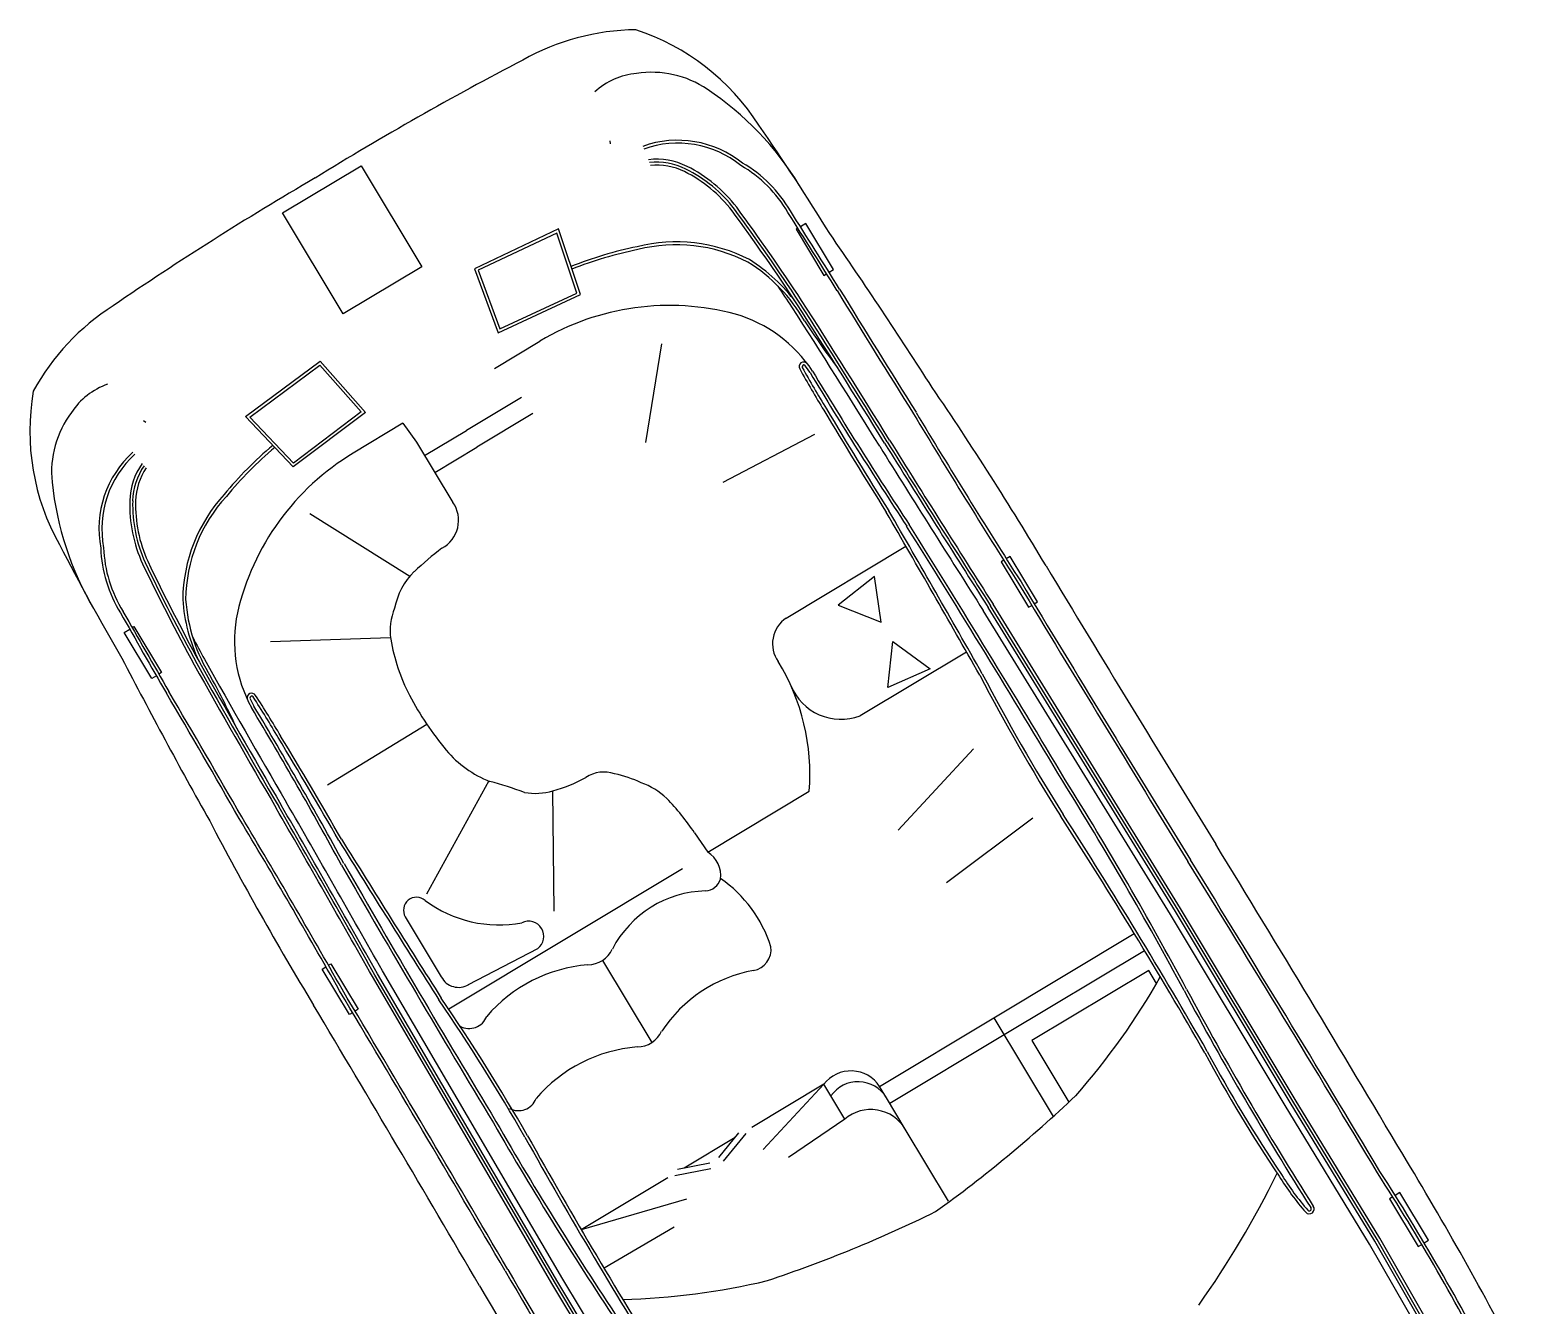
# Model space of a CAD drawing. Header units: metres. Extents: x 267365 to 277461, y 2088854 to 2108025.
# Drawn here: x 273557.94 to 273597.19, y 2097564.3 to 2097597.88 of the extents above; entities that cross this region are included whole.
import ezdxf

# ---------------------------------------------------------------- set-up
doc = ezdxf.new("R2010")
doc.units = ezdxf.units.M

msp = doc.modelspace()

# ---------------------------------------------------------------- linework, layer by layer
at = {"color": 30}
for p, q in [((273573.224, 2097594.883), (273573.217, 2097594.96)), ((273573.224, 2097594.883), (273573.217, 2097594.96)), ((273573.224, 2097594.883), (273573.217, 2097594.96)), ((273564.593, 2097593.06), (273566.665, 2097594.303)), ((273564.593, 2097593.06), (273566.665, 2097594.303)), ((273566.665, 2097594.303), (273568.26, 2097591.645)), ((273566.665, 2097594.303), (273568.26, 2097591.645)), ((273566.188, 2097590.401), (273564.593, 2097593.06)), ((273566.188, 2097590.401), (273564.593, 2097593.06)), ((273578.368, 2097592.784), (273578.224, 2097592.698)), ((273578.368, 2097592.784), (273578.224, 2097592.698)), ((273579.096, 2097591.571), (273578.368, 2097592.784)), ((273579.096, 2097591.571), (273578.368, 2097592.784)), ((273571.854, 2097592.639), (273569.643, 2097591.592)), ((273571.854, 2097592.639), (273569.643, 2097591.592)), ((273571.809, 2097592.533), (273569.739, 2097591.553)), ((273571.809, 2097592.533), (273569.739, 2097591.553)), ((273572.339, 2097590.951), (273571.809, 2097592.533)), ((273572.339, 2097590.951), (273571.809, 2097592.533)), ((273572.434, 2097590.91), (273571.854, 2097592.639)), ((273572.434, 2097590.91), (273571.854, 2097592.639)), ((273578.158, 2097592.658), (273578.114, 2097592.631)), ((273578.158, 2097592.658), (273578.114, 2097592.631)), ((273578.114, 2097592.631), (273578.841, 2097591.418)), ((273578.114, 2097592.631), (273578.841, 2097591.418)), ((273568.26, 2097591.645), (273566.188, 2097590.401)), ((273568.26, 2097591.645), (273566.188, 2097590.401)), ((273569.643, 2097591.592), (273570.269, 2097589.905)), ((273569.643, 2097591.592), (273570.269, 2097589.905)), ((273569.739, 2097591.553), (273570.312, 2097590.01)), ((273569.739, 2097591.553), (273570.312, 2097590.01)), ((273578.841, 2097591.418), (273578.912, 2097591.46)), ((273578.841, 2097591.418), (273578.912, 2097591.46)), ((273578.978, 2097591.5), (273579.096, 2097591.571)), ((273578.978, 2097591.5), (273579.096, 2097591.571)), ((273570.269, 2097589.905), (273572.434, 2097590.91)), ((273570.269, 2097589.905), (273572.434, 2097590.91)), ((273570.312, 2097590.01), (273572.339, 2097590.951)), ((273570.312, 2097590.01), (273572.339, 2097590.951)), ((273570.174, 2097588.97), (273571.368, 2097589.687)), ((273570.174, 2097588.97), (273571.368, 2097589.687)), ((273574.568, 2097589.612), (273574.144, 2097587.02)), ((273574.568, 2097589.612), (273574.144, 2097587.02)), ((273574.568, 2097589.612), (273574.144, 2097587.02)), ((273563.62, 2097587.698), (273565.584, 2097589.156)), ((273563.62, 2097587.698), (273565.584, 2097589.156)), ((273563.735, 2097587.688), (273565.573, 2097589.053)), ((273563.735, 2097587.688), (273565.573, 2097589.053)), ((273565.573, 2097589.053), (273566.666, 2097587.821)), ((273565.573, 2097589.053), (273566.666, 2097587.821)), ((273565.584, 2097589.156), (273566.778, 2097587.81)), ((273565.584, 2097589.156), (273566.778, 2097587.81)), ((273570.883, 2097588.203), (273569.437, 2097587.336)), ((273570.883, 2097588.203), (273569.437, 2097587.336)), ((273570.883, 2097588.203), (273569.437, 2097587.336)), ((273564.873, 2097586.373), (273563.62, 2097587.698)), ((273564.873, 2097586.373), (273563.62, 2097587.698)), ((273564.881, 2097586.475), (273563.735, 2097587.688)), ((273564.881, 2097586.475), (273563.735, 2097587.688)), ((273566.778, 2097587.81), (273564.873, 2097586.373)), ((273566.778, 2097587.81), (273564.873, 2097586.373)), ((273566.666, 2097587.821), (273564.881, 2097586.475)), ((273566.666, 2097587.821), (273564.881, 2097586.475)), ((273571.183, 2097587.779), (273569.704, 2097586.891)), ((273571.183, 2097587.779), (273569.704, 2097586.891)), ((273571.183, 2097587.779), (273569.704, 2097586.891)), ((273560.996, 2097587.545), (273560.931, 2097587.586)), ((273560.996, 2097587.545), (273560.931, 2097587.586)), ((273560.996, 2097587.545), (273560.931, 2097587.586)), ((273567.762, 2097587.523), (273566.454, 2097586.738)), ((273567.762, 2097587.523), (273566.454, 2097586.738)), ((273567.762, 2097587.523), (273568.117, 2097587.022)), ((273567.762, 2097587.523), (273568.117, 2097587.022)), ((273568.33, 2097586.672), (273569.437, 2097587.336)), ((273568.33, 2097586.672), (273569.437, 2097587.336)), ((273568.33, 2097586.672), (273569.437, 2097587.336)), ((273568.117, 2097587.022), (273569.079, 2097585.44)), ((273568.117, 2097587.022), (273569.079, 2097585.44)), ((273568.6, 2097586.228), (273569.704, 2097586.891)), ((273568.6, 2097586.228), (273569.704, 2097586.891)), ((273568.6, 2097586.228), (273569.704, 2097586.891)), ((273578.595, 2097587.229), (273576.177, 2097585.96)), ((273578.595, 2097587.229), (273576.177, 2097585.96)), ((273578.595, 2097587.229), (273576.177, 2097585.96)), ((273567.943, 2097583.491), (273565.309, 2097585.137)), ((273567.943, 2097583.491), (273565.309, 2097585.137)), ((273567.943, 2097583.491), (273565.309, 2097585.137)), ((273577.849, 2097582.396), (273581, 2097584.287)), ((273577.849, 2097582.396), (273581, 2097584.287)), ((273583.575, 2097583.918), (273583.508, 2097583.878)), ((273583.575, 2097583.918), (273583.508, 2097583.878)), ((273583.508, 2097583.878), (273584.228, 2097582.679)), ((273583.508, 2097583.878), (273584.228, 2097582.679)), ((273583.742, 2097584.019), (273583.641, 2097583.958)), ((273583.742, 2097584.019), (273583.641, 2097583.958)), ((273584.462, 2097582.82), (273583.742, 2097584.019)), ((273584.462, 2097582.82), (273583.742, 2097584.019)), ((273580.174, 2097583.491), (273579.216, 2097582.736)), ((273580.174, 2097583.491), (273579.216, 2097582.736)), ((273580.348, 2097582.285), (273580.174, 2097583.491)), ((273580.348, 2097582.285), (273580.174, 2097583.491)), ((273579.216, 2097582.736), (273580.348, 2097582.285)), ((273579.216, 2097582.736), (273580.348, 2097582.285)), ((273587.966, 2097574.586), (273583.034, 2097582.594)), ((273587.966, 2097574.586), (273583.034, 2097582.594)), ((273588.097, 2097574.666), (273583.164, 2097582.675)), ((273588.097, 2097574.666), (273583.164, 2097582.675)), ((273588.162, 2097574.706), (273583.229, 2097582.716)), ((273588.162, 2097574.706), (273583.229, 2097582.716)), ((273588.228, 2097574.745), (273583.294, 2097582.757)), ((273588.228, 2097574.745), (273583.294, 2097582.757)), ((273584.228, 2097582.679), (273584.311, 2097582.729)), ((273584.228, 2097582.679), (273584.311, 2097582.729)), ((273584.377, 2097582.768), (273584.462, 2097582.82)), ((273584.377, 2097582.768), (273584.462, 2097582.82)), ((273560.638, 2097582.143), (273560.683, 2097582.17)), ((273560.638, 2097582.143), (273560.683, 2097582.17)), ((273560.683, 2097582.17), (273561.411, 2097580.957)), ((273560.683, 2097582.17), (273561.411, 2097580.957)), ((273560.428, 2097582.017), (273560.572, 2097582.104)), ((273560.428, 2097582.017), (273560.572, 2097582.104)), ((273561.156, 2097580.804), (273560.428, 2097582.017)), ((273561.156, 2097580.804), (273560.428, 2097582.017)), ((273567.438, 2097581.878), (273564.274, 2097581.77)), ((273567.438, 2097581.878), (273564.274, 2097581.77)), ((273567.438, 2097581.878), (273564.274, 2097581.77)), ((273580.52, 2097580.564), (273580.654, 2097581.775)), ((273580.52, 2097580.564), (273580.654, 2097581.775)), ((273580.654, 2097581.775), (273581.636, 2097581.054)), ((273580.654, 2097581.775), (273581.636, 2097581.054)), ((273582.596, 2097581.5), (273579.794, 2097579.818)), ((273582.596, 2097581.5), (273579.794, 2097579.818)), ((273581.636, 2097581.054), (273580.52, 2097580.564)), ((273581.636, 2097581.054), (273580.52, 2097580.564)), ((273561.274, 2097580.875), (273561.156, 2097580.804)), ((273561.274, 2097580.875), (273561.156, 2097580.804)), ((273561.411, 2097580.957), (273561.34, 2097580.915)), ((273561.411, 2097580.957), (273561.34, 2097580.915)), ((273568.394, 2097579.593), (273565.779, 2097577.999)), ((273568.394, 2097579.593), (273565.779, 2097577.999)), ((273568.394, 2097579.593), (273565.779, 2097577.999)), ((273582.78, 2097578.951), (273580.797, 2097576.808)), ((273582.78, 2097578.951), (273580.797, 2097576.808)), ((273582.78, 2097578.951), (273580.797, 2097576.808)), ((273570.025, 2097578.105), (273568.384, 2097575.126)), ((273570.025, 2097578.105), (273568.384, 2097575.126)), ((273570.025, 2097578.105), (273568.384, 2097575.126)), ((273571.701, 2097577.844), (273571.732, 2097574.675)), ((273571.701, 2097577.844), (273571.732, 2097574.675)), ((273571.701, 2097577.844), (273571.732, 2097574.675)), ((273575.785, 2097576.229), (273578.457, 2097577.833)), ((273575.785, 2097576.229), (273578.457, 2097577.833)), ((273584.341, 2097577.122), (273582.065, 2097575.421)), ((273584.341, 2097577.122), (273582.065, 2097575.421)), ((273584.341, 2097577.122), (273582.065, 2097575.421)), ((273575.44, 2097576.737), (273575.785, 2097576.229)), ((273575.44, 2097576.737), (273575.785, 2097576.229)), ((273575.12, 2097575.789), (273568.968, 2097572.097)), ((273575.12, 2097575.789), (273568.968, 2097572.097)), ((273575.12, 2097575.789), (273568.968, 2097572.097)), ((273591.181, 2097569.676), (273588.162, 2097574.706)), ((273591.181, 2097569.676), (273588.162, 2097574.706)), ((273591.247, 2097569.715), (273588.228, 2097574.745)), ((273591.247, 2097569.715), (273588.228, 2097574.745)), ((273567.825, 2097574.526), (273568.773, 2097572.946)), ((273567.825, 2097574.526), (273568.773, 2097572.946)), ((273590.984, 2097569.557), (273587.966, 2097574.586)), ((273590.984, 2097569.557), (273587.966, 2097574.586)), ((273591.115, 2097569.636), (273588.097, 2097574.666)), ((273591.115, 2097569.636), (273588.097, 2097574.666)), ((273583.317, 2097571.869), (273587.009, 2097574.085)), ((273583.317, 2097571.869), (273587.009, 2097574.085)), ((273583.317, 2097571.869), (273587.009, 2097574.085)), ((273569.492, 2097572.746), (273571.309, 2097573.694)), ((273569.492, 2097572.746), (273571.309, 2097573.694)), ((273583.582, 2097571.427), (273587.276, 2097573.645)), ((273583.582, 2097571.427), (273587.276, 2097573.645)), ((273583.582, 2097571.427), (273587.276, 2097573.645)), ((273565.635, 2097573.152), (273565.736, 2097573.213)), ((273565.635, 2097573.152), (273565.736, 2097573.213)), ((273566.354, 2097571.952), (273565.635, 2097573.152)), ((273566.354, 2097571.952), (273565.635, 2097573.152)), ((273565.802, 2097573.252), (273565.869, 2097573.292)), ((273565.802, 2097573.252), (273565.869, 2097573.292)), ((273565.869, 2097573.292), (273566.588, 2097572.093)), ((273565.869, 2097573.292), (273566.588, 2097572.093)), ((273573.012, 2097573.38), (273574.31, 2097571.217)), ((273573.012, 2097573.38), (273574.31, 2097571.217)), ((273573.012, 2097573.38), (273574.31, 2097571.217)), ((273571.708, 2097564.831), (273566.959, 2097572.953)), ((273571.708, 2097564.831), (273566.959, 2097572.953)), ((273571.774, 2097564.87), (273567.026, 2097572.992)), ((273571.774, 2097564.87), (273567.026, 2097572.992)), ((273571.84, 2097564.909), (273567.092, 2097573.03)), ((273571.84, 2097564.909), (273567.092, 2097573.03)), ((273571.972, 2097564.988), (273567.226, 2097573.106)), ((273571.972, 2097564.988), (273567.226, 2097573.106)), ((273587.39, 2097573.115), (273584.316, 2097571.27)), ((273587.39, 2097573.115), (273584.316, 2097571.27)), ((273587.595, 2097572.772), (273587.39, 2097573.115)), ((273587.595, 2097572.772), (273587.39, 2097573.115)), ((273566.439, 2097572.003), (273566.354, 2097571.952)), ((273566.439, 2097572.003), (273566.354, 2097571.952)), ((273566.588, 2097572.093), (273566.505, 2097572.043)), ((273566.588, 2097572.093), (273566.505, 2097572.043)), ((273580.308, 2097570.063), (273583.317, 2097571.869)), ((273580.308, 2097570.063), (273583.317, 2097571.869)), ((273583.317, 2097571.869), (273584.877, 2097569.27)), ((273583.317, 2097571.869), (273584.877, 2097569.27)), ((273580.573, 2097569.622), (273583.582, 2097571.427)), ((273580.573, 2097569.622), (273583.582, 2097571.427)), ((273584.316, 2097571.27), (273585.289, 2097569.65)), ((273584.316, 2097571.27), (273585.289, 2097569.65)), ((273578.842, 2097570.119), (273576.944, 2097568.98)), ((273578.842, 2097570.119), (273576.944, 2097568.98)), ((273578.842, 2097570.119), (273576.944, 2097568.98)), ((273578.842, 2097570.119), (273577.247, 2097568.403)), ((273578.842, 2097570.119), (273577.247, 2097568.403)), ((273578.842, 2097570.119), (273577.247, 2097568.403)), ((273579.392, 2097569.202), (273578.842, 2097570.119)), ((273579.392, 2097569.202), (273578.842, 2097570.119)), ((273579.392, 2097569.202), (273578.842, 2097570.119)), ((273580.487, 2097569.766), (273580.308, 2097570.063)), ((273580.487, 2097569.766), (273580.308, 2097570.063)), ((273580.982, 2097568.94), (273580.487, 2097569.766)), ((273580.982, 2097568.94), (273580.487, 2097569.766)), ((273593.336, 2097565.989), (273591.115, 2097569.636)), ((273593.336, 2097565.989), (273591.115, 2097569.636)), ((273593.402, 2097566.028), (273591.181, 2097569.676)), ((273593.402, 2097566.028), (273591.181, 2097569.676)), ((273593.468, 2097566.067), (273591.247, 2097569.715)), ((273593.468, 2097566.067), (273591.247, 2097569.715)), ((273593.204, 2097565.911), (273590.984, 2097569.557)), ((273593.204, 2097565.911), (273590.984, 2097569.557)), ((273576.079, 2097568.189), (273576.606, 2097568.837)), ((273576.079, 2097568.189), (273576.606, 2097568.837)), ((273576.079, 2097568.189), (273576.606, 2097568.837)), ((273576.198, 2097568.092), (273576.795, 2097568.827)), ((273576.198, 2097568.092), (273576.795, 2097568.827)), ((273576.198, 2097568.092), (273576.795, 2097568.827)), ((273579.392, 2097569.202), (273577.913, 2097568.188)), ((273579.392, 2097569.202), (273577.913, 2097568.188)), ((273582.124, 2097567.038), (273580.982, 2097568.94)), ((273582.124, 2097567.038), (273580.982, 2097568.94)), ((273576.51, 2097568.72), (273575.167, 2097567.913)), ((273576.51, 2097568.72), (273575.167, 2097567.913)), ((273576.51, 2097568.72), (273575.167, 2097567.913)), ((273575.838, 2097568.045), (273574.988, 2097567.878)), ((273575.838, 2097568.045), (273574.988, 2097567.878)), ((273575.838, 2097568.045), (273574.988, 2097567.878)), ((273574.733, 2097567.653), (273572.457, 2097566.287)), ((273574.733, 2097567.653), (273572.457, 2097566.287)), ((273574.733, 2097567.653), (273572.457, 2097566.287)), ((273575.867, 2097567.894), (273574.915, 2097567.708)), ((273575.867, 2097567.894), (273574.915, 2097567.708)), ((273575.867, 2097567.894), (273574.915, 2097567.708)), ((273594.001, 2097567.267), (273593.877, 2097567.193)), ((273594.001, 2097567.267), (273593.877, 2097567.193)), ((273594.753, 2097566.012), (273594.001, 2097567.267)), ((273594.753, 2097566.012), (273594.001, 2097567.267)), ((273575.228, 2097567.091), (273572.457, 2097566.287)), ((273575.228, 2097567.091), (273572.457, 2097566.287)), ((273575.228, 2097567.091), (273572.457, 2097566.287)), ((273593.812, 2097567.153), (273593.725, 2097567.101)), ((273593.812, 2097567.153), (273593.725, 2097567.101)), ((273593.725, 2097567.101), (273594.478, 2097565.847)), ((273593.725, 2097567.101), (273594.478, 2097565.847)), ((273574.904, 2097566.353), (273573.055, 2097565.274)), ((273574.904, 2097566.353), (273573.055, 2097565.274)), ((273594.502, 2097563.642), (273593.204, 2097565.911)), ((273594.502, 2097563.642), (273593.204, 2097565.911)), ((273594.637, 2097563.716), (273593.336, 2097565.989)), ((273594.637, 2097563.716), (273593.336, 2097565.989)), ((273594.704, 2097563.753), (273593.402, 2097566.028)), ((273594.704, 2097563.753), (273593.402, 2097566.028)), ((273594.771, 2097563.791), (273593.468, 2097566.067)), ((273594.771, 2097563.791), (273593.468, 2097566.067)), ((273594.478, 2097565.847), (273594.574, 2097565.904)), ((273594.478, 2097565.847), (273594.574, 2097565.904)), ((273594.639, 2097565.944), (273594.753, 2097566.012)), ((273594.639, 2097565.944), (273594.753, 2097566.012)), ((273574.858, 2097559.88), (273571.84, 2097564.909)), ((273574.858, 2097559.88), (273571.84, 2097564.909)), ((273574.99, 2097559.958), (273571.972, 2097564.988)), ((273574.99, 2097559.958), (273571.972, 2097564.988)), ((273574.727, 2097559.801), (273571.708, 2097564.831)), ((273574.727, 2097559.801), (273571.708, 2097564.831)), ((273574.792, 2097559.84), (273571.774, 2097564.87)), ((273574.792, 2097559.84), (273571.774, 2097564.87))]:
    msp.add_line(p, q, dxfattribs=at)
for centre, radius, start, end in [((273573.956, 2097591.689), 6.195, 90.6086, 119.4111), ((273573.956, 2097591.689), 6.195, 90.6086, 119.4111), ((273571.989, 2097592.084), 6.103, 32.6099, 71.8474), ((273571.989, 2097592.084), 6.103, 32.6099, 71.8474), ((273612.878, 2097516.849), 90.548, 117.60936, 121.58748), ((273612.878, 2097516.849), 90.548, 117.60936, 121.58748), ((273574.083, 2097594.858), 1.884, 95.1987, 132.5408), ((273574.083, 2097594.858), 1.884, 95.1987, 132.5408), ((273574.31, 2097594.149), 2.616, 56.0074, 98.7482), ((273574.31, 2097594.149), 2.616, 56.0074, 98.7482), ((273571.188, 2097589.496), 8.219, 31.5387, 56.0998), ((273571.188, 2097589.496), 8.219, 31.5387, 56.0998), ((273526.664, 2097560.38), 61.411, 31.55607, 34.73788), ((273526.664, 2097560.38), 61.411, 31.55607, 34.73788), ((273574.993, 2097592.252), 2.723, 51.1854, 109.7497), ((273574.993, 2097592.252), 2.723, 51.1854, 109.7497), ((273574.993, 2097592.252), 2.647, 51.0597, 109.7497), ((273574.993, 2097592.252), 2.647, 51.0597, 109.7497), ((273574.437, 2097592.67), 1.805, 63.5526, 96.7797), ((273574.437, 2097592.67), 1.805, 63.5526, 96.7797), ((273574.442, 2097592.685), 1.713, 63.4837, 96.445), ((273574.442, 2097592.685), 1.713, 63.4837, 96.445), ((273574.955, 2097591.368), 3.476, 30.1294, 59.8567), ((273574.955, 2097591.368), 3.476, 30.1294, 59.8567), ((273611.203, 2097515.844), 90.548, 120.35159, 124.3297), ((273611.203, 2097515.844), 90.548, 120.35159, 124.3297), ((273574.442, 2097592.685), 1.636, 63.4837, 95.9145), ((273574.442, 2097592.685), 1.636, 63.4837, 95.9145), ((273573.553, 2097590.904), 3.627, 37.6329, 63.4837), ((273573.553, 2097590.904), 3.627, 37.6329, 63.4837), ((273573.553, 2097590.904), 3.703, 37.6191, 63.4837), ((273573.553, 2097590.904), 3.703, 37.6191, 63.4837), ((273573.553, 2097590.904), 3.78, 37.6058, 63.4837), ((273573.553, 2097590.904), 3.78, 37.6058, 63.4837), ((273574.955, 2097591.368), 3.399, 30.1037, 59.955), ((273574.955, 2097591.368), 3.399, 30.1037, 59.955), ((273530.225, 2097559.158), 57.415, 33.3394, 36.31927), ((273530.225, 2097559.158), 57.415, 33.3394, 36.31927), ((273530.225, 2097559.158), 57.492, 33.33897, 36.32013), ((273530.225, 2097559.158), 57.492, 33.33897, 36.32013), ((273530.225, 2097559.158), 57.339, 33.33983, 36.3184), ((273530.225, 2097559.158), 57.339, 33.33983, 36.3184), ((273323.07, 2097431.31), 301.833, 31.94574, 32.4074), ((273323.07, 2097431.31), 301.833, 31.94574, 32.4074), ((273323.07, 2097431.31), 301.91, 31.94568, 32.40711), ((273323.07, 2097431.31), 301.91, 31.94568, 32.40711), ((273467.412, 2097515.333), 135.677, 32.61645, 34.67285), ((273467.412, 2097515.333), 135.677, 32.61645, 34.67285), ((273576.058, 2097581.855), 10.536, 101.6737, 111.5671), ((273576.058, 2097581.855), 10.536, 101.6737, 111.5671), ((273576.058, 2097581.855), 10.459, 101.6643, 111.5894), ((273576.058, 2097581.855), 10.459, 101.6643, 111.5894), ((273574.955, 2097588.113), 4.188, 62.6533, 104.2268), ((273574.955, 2097588.113), 4.188, 62.6533, 104.2268), ((273574.955, 2097588.113), 4.111, 62.6958, 104.2505), ((273574.955, 2097588.113), 4.111, 62.6958, 104.2505), ((273574.512, 2097588.03), 4.403, 29.7867, 58.0577), ((273574.512, 2097588.03), 4.403, 29.7867, 58.0577), ((273574.512, 2097588.03), 4.479, 36.5012, 58.0975), ((273574.512, 2097588.03), 4.479, 36.5012, 58.0975), ((273530.225, 2097559.158), 57.185, 33.3407, 33.9978), ((273530.225, 2097559.158), 57.185, 33.3407, 33.9978), ((273855.934, 2097760.38), 324.456, 211.46627, 212.14038), ((273855.934, 2097760.38), 324.456, 211.46627, 212.14038), ((273855.934, 2097760.38), 324.379, 211.46621, 212.14038), ((273855.934, 2097760.38), 324.379, 211.46621, 212.14038), ((273563.469, 2097585.395), 6.195, 122.528, 151.3305), ((273563.469, 2097585.395), 6.195, 122.528, 151.3305), ((273574.78, 2097583.959), 6.667, 74.9433, 120.7826), ((273574.78, 2097583.959), 6.667, 74.9433, 120.7826), ((273371.038, 2097457.787), 245.904, 31.67648, 32.68716), ((273371.038, 2097457.787), 245.904, 31.67648, 32.68716), ((273371.038, 2097457.787), 246.058, 31.67656, 32.68736), ((273371.038, 2097457.787), 246.058, 31.67656, 32.68736), ((273371.038, 2097457.787), 246.135, 31.6766, 32.68747), ((273371.038, 2097457.787), 246.135, 31.6766, 32.68747), ((273371.038, 2097457.787), 246.211, 31.67664, 32.68757), ((273371.038, 2097457.787), 246.211, 31.67664, 32.68757), ((273575.497, 2097586.901), 3.641, 33.2632, 73.8056), ((273575.497, 2097586.901), 3.641, 33.2632, 73.8056), ((273598.983, 2097603.812), 24.724, 213.3583, 216.8823), ((273598.983, 2097603.812), 24.724, 213.3583, 216.8823), ((273578.312, 2097589.014), 0.122, 45.7234, 208.8615), ((273578.312, 2097589.014), 0.122, 45.7234, 208.8615), ((273598.464, 2097600.047), 23.096, 208.7009, 211.8303), ((273598.464, 2097600.047), 23.096, 208.7009, 211.8303), ((273578.312, 2097589.014), 0.0448, 51.4578, 208.8615), ((273578.312, 2097589.014), 0.0448, 51.4578, 208.8615), ((273598.464, 2097600.047), 23.019, 208.7009, 211.8322), ((273578.206, 2097588.955), 0.0767, 28.7009, 28.8615), ((273598.464, 2097600.047), 23.019, 208.7009, 211.8322), ((273578.206, 2097588.955), 0.0767, 28.7009, 28.8615), ((273575.497, 2097586.901), 3.564, 33.287, 37.0654), ((273575.497, 2097586.901), 3.564, 33.287, 37.0654), ((273680.537, 2097650.293), 119.125, 211.04575, 213.34271), ((273680.537, 2097650.293), 119.125, 211.04575, 213.34271), ((273680.537, 2097650.293), 119.049, 211.04503, 213.34313), ((273680.537, 2097650.293), 119.049, 211.04503, 213.34313), ((273560.614, 2097586.774), 1.884, 109.3982, 146.7404), ((273560.614, 2097586.774), 1.884, 109.3982, 146.7404), ((273505.425, 2097536.521), 92.276, 30.79959, 34.25771), ((273505.425, 2097536.521), 92.276, 30.79959, 34.25771), ((273564.046, 2097587.317), 6.103, 170.0917, 209.3292), ((273564.046, 2097587.317), 6.103, 170.0917, 209.3292), ((273561.132, 2097586.241), 2.616, 143.1909, 185.9316), ((273561.132, 2097586.241), 2.616, 143.1909, 185.9316), ((273684.783, 2097650.773), 123.21, 210.70143, 212.16501), ((273684.783, 2097650.773), 123.21, 210.70143, 212.16501), ((273684.783, 2097650.773), 123.134, 210.70108, 212.16566), ((273684.783, 2097650.773), 123.134, 210.70108, 212.16566), ((273756.437, 2097693.044), 204.426, 210.99525, 212.4674), ((273756.437, 2097693.044), 204.426, 210.99525, 212.4674), ((273756.437, 2097693.044), 204.349, 210.99525, 212.46766), ((273756.437, 2097693.044), 204.349, 210.99525, 212.46766), ((273571.159, 2097578.915), 10.536, 130.372, 140.2654), ((273571.159, 2097578.915), 10.536, 130.372, 140.2654), ((273571.159, 2097578.915), 10.459, 130.3497, 140.2748), ((273571.159, 2097578.915), 10.459, 130.3497, 140.2748), ((273997.309, 2097846.736), 491.319, 211.92562, 212.52164), ((273997.309, 2097846.736), 491.319, 211.92562, 212.52164), ((273997.309, 2097846.736), 491.166, 211.92566, 212.52178), ((273997.309, 2097846.736), 491.166, 211.92566, 212.52178), ((273997.309, 2097846.736), 491.089, 211.92568, 212.52185), ((273997.309, 2097846.736), 491.089, 211.92568, 212.52185), ((273997.309, 2097846.736), 491.012, 211.9257, 212.52192), ((273997.309, 2097846.736), 491.012, 211.9257, 212.52192), ((273562.485, 2097584.746), 2.723, 132.1894, 190.7536), ((273562.485, 2097584.746), 2.723, 132.1894, 190.7536), ((273562.485, 2097584.746), 2.647, 132.1894, 190.8794), ((273562.485, 2097584.746), 2.647, 132.1894, 190.8794), ((273569.903, 2097581.032), 6.667, 121.1565, 166.9958), ((273569.903, 2097581.032), 6.667, 121.1565, 166.9958), ((273562.378, 2097585.433), 1.805, 145.1594, 178.3864), ((273562.378, 2097585.433), 1.805, 145.1594, 178.3864), ((273562.362, 2097585.436), 1.713, 145.4941, 178.4554), ((273562.362, 2097585.436), 1.713, 145.4941, 178.4554), ((273562.362, 2097585.436), 1.636, 146.0246, 178.4554), ((273562.362, 2097585.436), 1.636, 146.0246, 178.4554), ((273566.707, 2097586.806), 8.219, 185.8393, 210.4004), ((273566.707, 2097586.806), 8.219, 185.8393, 210.4004), ((273564.352, 2097585.382), 3.78, 178.4554, 204.3333), ((273564.352, 2097585.382), 3.78, 178.4554, 204.3333), ((273564.352, 2097585.382), 3.703, 178.4554, 204.32), ((273564.352, 2097585.382), 3.703, 178.4554, 204.32), ((273564.352, 2097585.382), 3.627, 178.4553, 204.3062), ((273564.352, 2097585.382), 3.627, 178.4553, 204.3062), ((273566.155, 2097582.832), 4.188, 137.7123, 179.2857), ((273566.155, 2097582.832), 4.188, 137.7123, 179.2857), ((273566.155, 2097582.832), 4.111, 137.6886, 179.2432), ((273566.155, 2097582.832), 4.111, 137.6886, 179.2432), ((273568.398, 2097584.968), 0.829, 298.1751, 34.7129), ((273568.398, 2097584.968), 0.829, 298.1751, 34.7129), ((273130.179, 2097324.228), 520.452, 29.54806, 30.09245), ((273130.179, 2097324.228), 520.452, 29.54806, 30.09245), ((273130.179, 2097324.228), 520.529, 29.54792, 30.0926), ((273130.179, 2097324.228), 520.529, 29.54792, 30.0926), ((273269.451, 2097389.709), 367.616, 30.82761, 32.05519), ((273269.451, 2097389.709), 367.616, 30.82761, 32.05519), ((273269.451, 2097389.709), 367.693, 30.82773, 32.05532), ((273269.451, 2097389.709), 367.693, 30.82773, 32.05532), ((273613.345, 2097612.4), 61.411, 207.20118, 210.38299), ((273613.345, 2097612.4), 61.411, 207.20118, 210.38299), ((273563.283, 2097584.364), 3.476, 182.0823, 211.8097), ((273563.283, 2097584.364), 3.476, 182.0823, 211.8097), ((273563.283, 2097584.364), 3.399, 181.9841, 211.8354), ((273563.283, 2097584.364), 3.399, 181.9841, 211.8354), ((273574.481, 2097576.823), 9.347, 127.5122, 133.369), ((273574.481, 2097576.823), 9.347, 127.5122, 133.369), ((273612.748, 2097608.683), 57.492, 205.61894, 208.6001), ((273612.748, 2097608.683), 57.492, 205.61894, 208.6001), ((273612.748, 2097608.683), 57.415, 205.6198, 208.59966), ((273612.748, 2097608.683), 57.415, 205.6198, 208.59966), ((273612.748, 2097608.683), 57.339, 205.62066, 208.59923), ((273612.748, 2097608.683), 57.339, 205.62066, 208.59923), ((274403.34, 2098077.604), 956.068, 211.099548, 211.613983), ((274403.34, 2098077.604), 956.068, 211.099548, 211.613983), ((273569.306, 2097582.33), 1.791, 134.0095, 169.6463), ((273569.306, 2097582.33), 1.791, 134.0095, 169.6463), ((274411.098, 2098082.295), 965.916, 211.101507, 211.609714), ((274411.098, 2098082.295), 965.916, 211.101507, 211.609714), ((274411.098, 2098082.295), 965.993, 211.101561, 211.609718), ((274411.098, 2098082.295), 965.993, 211.101561, 211.609718), ((273823.015, 2097731.345), 301.833, 209.53166, 209.99332), ((273823.015, 2097731.345), 301.833, 209.53166, 209.99332), ((273566.437, 2097583.184), 4.479, 183.8416, 205.4378), ((273566.437, 2097583.184), 4.479, 183.8416, 205.4378), ((273566.437, 2097583.184), 4.403, 183.8814, 212.1523), ((273566.437, 2097583.184), 4.403, 183.8814, 212.1523), ((273568.875, 2097582.074), 1.451, 156.5279, 189.3696), ((273568.875, 2097582.074), 1.451, 156.5279, 189.3696), ((273823.015, 2097731.345), 301.91, 209.53195, 209.99338), ((273823.015, 2097731.345), 301.91, 209.53195, 209.99338), ((273566.97, 2097581.784), 3.641, 168.1335, 208.6758), ((273566.97, 2097581.784), 3.641, 168.1335, 208.6758), ((273578.307, 2097581.718), 0.818, 123.9992, 214.6757), ((273578.307, 2097581.718), 0.818, 123.9992, 214.6757), ((273612.748, 2097608.683), 57.185, 207.9413, 208.5984), ((273612.748, 2097608.683), 57.185, 207.9413, 208.5984), ((273572.3, 2097582.639), 4.922, 189.3696, 207.5348), ((273572.3, 2097582.639), 4.922, 189.3696, 207.5348), ((273680.97, 2097643.497), 135.677, 207.26621, 209.32262), ((273680.97, 2097643.497), 135.677, 207.26621, 209.32262), ((273777.086, 2097701.472), 246.211, 209.2515, 210.26243), ((273777.086, 2097701.472), 246.211, 209.2515, 210.26243), ((273777.086, 2097701.472), 246.135, 209.2516, 210.26247), ((273777.086, 2097701.472), 246.135, 209.2516, 210.26247), ((273777.086, 2097701.472), 246.058, 209.2517, 210.2625), ((273777.086, 2097701.472), 246.058, 209.2517, 210.2625), ((273777.086, 2097701.472), 245.904, 209.2519, 210.26258), ((273777.086, 2097701.472), 245.904, 209.2519, 210.26258), ((273572.78, 2097578.275), 5.694, 355.5431, 31.5292), ((273572.78, 2097578.275), 5.694, 355.5431, 31.5292), ((273540.998, 2097569.013), 24.724, 25.0568, 28.5807), ((273540.998, 2097569.013), 24.724, 25.0568, 28.5807), ((273579.294, 2097581.158), 1.43, 202.0779, 290.4839), ((273579.294, 2097581.158), 1.43, 202.0779, 290.4839), ((273631.855, 2097606.508), 55.216, 207.643, 212.0791), ((273631.855, 2097606.508), 55.216, 207.643, 212.0791), ((273631.855, 2097606.508), 55.139, 207.6417, 212.0786), ((273631.855, 2097606.508), 55.139, 207.6417, 212.0786), ((273281.964, 2097415.918), 324.379, 29.79869, 30.47285), ((273281.964, 2097415.918), 324.379, 29.79869, 30.47285), ((273281.964, 2097415.918), 324.456, 29.79869, 30.47279), ((273281.964, 2097415.918), 324.456, 29.79869, 30.47279), ((273563.781, 2097580.293), 0.122, 33.0776, 196.2157), ((273563.781, 2097580.293), 0.122, 33.0776, 196.2157), ((273563.781, 2097580.293), 0.0448, 33.0776, 190.4812), ((273563.781, 2097580.293), 0.0448, 33.0776, 190.4812), ((273566.97, 2097581.784), 3.564, 204.8737, 208.6521), ((273566.97, 2097581.784), 3.564, 204.8737, 208.6521), ((273563.883, 2097580.359), 0.0767, 213.0776, 213.2382), ((273563.883, 2097580.359), 0.0767, 213.0776, 213.2382), ((273544.566, 2097567.7), 23.019, 30.1068, 33.2382), ((273544.566, 2097567.7), 23.019, 30.1068, 33.2382), ((273544.566, 2097567.7), 23.096, 30.1087, 33.2382), ((273544.566, 2097567.7), 23.096, 30.1087, 33.2382), ((273575.091, 2097584.094), 8.069, 207.5348, 219.9395), ((273575.091, 2097584.094), 8.069, 207.5348, 219.9395), ((273461.618, 2097518.911), 119.049, 28.59593, 30.89404), ((273461.618, 2097518.911), 119.049, 28.59593, 30.89404), ((273461.618, 2097518.911), 119.125, 28.59635, 30.89332), ((273461.618, 2097518.911), 119.125, 28.59635, 30.89332), ((273459.197, 2097515.391), 123.134, 29.7734, 31.23798), ((273459.197, 2097515.391), 123.134, 29.7734, 31.23798), ((273459.197, 2097515.391), 123.21, 29.77405, 31.23763), ((273459.197, 2097515.391), 123.21, 29.77405, 31.23763), ((273571.06, 2097580.719), 2.812, 219.9395, 248.9571), ((273571.06, 2097580.719), 2.812, 219.9395, 248.9571), ((273573.056, 2097577.435), 0.905, 72.1363, 122.2638), ((273573.056, 2097577.435), 0.905, 72.1363, 122.2638), ((273572.483, 2097574.632), 3.761, 65.6845, 76.9303), ((273572.483, 2097574.632), 3.761, 65.6845, 76.9303), ((273567.612, 2097568.909), 9.504, 69.3596, 75.1326), ((273567.612, 2097568.909), 9.504, 69.3596, 75.1326), ((273571.241, 2097579.459), 1.68, 260.4398, 286.1503), ((273571.241, 2097579.459), 1.68, 260.4398, 286.1503), ((273570.71, 2097581.516), 3.804, 285.2104, 299.3222), ((273570.71, 2097581.516), 3.804, 285.2104, 299.3222), ((273573.349, 2097576.186), 1.994, 47.1413, 69.9769), ((273573.349, 2097576.186), 1.994, 47.1413, 69.9769), ((273503.792, 2097527.303), 95.893, 28.17812, 31.98388), ((273503.792, 2097527.303), 95.893, 28.17812, 31.98388), ((273503.792, 2097527.303), 95.97, 28.1781, 31.98342), ((273503.792, 2097527.303), 95.97, 28.1781, 31.98342), ((273139.255, 2097331.785), 491.166, 29.41729, 30.0134), ((273139.255, 2097331.785), 491.166, 29.41729, 30.0134), ((273139.255, 2097331.785), 491.319, 29.41743, 30.01344), ((273139.255, 2097331.785), 491.319, 29.41743, 30.01344), ((273570.132, 2097573.206), 6.375, 33.6307, 44.164), ((273570.132, 2097573.206), 6.375, 33.6307, 44.164), ((273388.188, 2097472.044), 204.349, 29.47141, 30.94381), ((273388.188, 2097472.044), 204.349, 29.47141, 30.94381), ((273388.188, 2097472.044), 204.426, 29.47166, 30.94381), ((273388.188, 2097472.044), 204.426, 29.47166, 30.94381), ((273139.255, 2097331.785), 491.012, 29.41715, 30.01336), ((273139.255, 2097331.785), 491.012, 29.41715, 30.01336), ((273139.255, 2097331.785), 491.089, 29.41722, 30.01338), ((273139.255, 2097331.785), 491.089, 29.41722, 30.01338), ((273465.956, 2097500.468), 141.681, 29.83023, 32.78373), ((273465.956, 2097500.468), 141.681, 29.83023, 32.78373), ((273465.956, 2097500.468), 141.758, 29.82981, 32.78354), ((273465.956, 2097500.468), 141.758, 29.82981, 32.78354), ((273644.391, 2097619.919), 92.276, 207.68136, 211.13947), ((273644.391, 2097619.919), 92.276, 207.68136, 211.13947), ((274008.248, 2097851.19), 520.529, 211.84646, 212.39115), ((274008.248, 2097851.19), 520.529, 211.84646, 212.39115), ((274008.248, 2097851.19), 520.452, 211.84662, 212.39101), ((274008.248, 2097851.19), 520.452, 211.84662, 212.39101), ((272981.172, 2097204.384), 712.788, 30.698629, 31.464583), ((272981.172, 2097204.384), 712.788, 30.698629, 31.464583), ((273884.949, 2097759.092), 367.693, 209.88374, 211.11133), ((273884.949, 2097759.092), 367.693, 209.88374, 211.11133), ((273884.949, 2097759.092), 367.616, 209.88387, 211.11146), ((273884.949, 2097759.092), 367.616, 209.88387, 211.11146), ((273575.397, 2097575.611), 0.73, 352.9521, 57.9089), ((273575.397, 2097575.611), 0.73, 352.9521, 57.9089), ((272981.985, 2097201.604), 712.692, 30.917133, 31.689124), ((272981.985, 2097201.604), 712.692, 30.917133, 31.689124), ((272981.985, 2097201.604), 712.768, 30.917233, 31.68912), ((272981.985, 2097201.604), 712.768, 30.917233, 31.68912), ((273575.688, 2097575.664), 0.457, 274.9722, 341.7412), ((273575.688, 2097575.664), 0.457, 274.9722, 341.7412), ((273574.121, 2097572.678), 3.491, 17.741, 54.9973), ((273574.121, 2097572.678), 3.491, 17.741, 54.9973), ((273575.795, 2097572.37), 2.841, 91.3595, 152.54), ((273575.795, 2097572.37), 2.841, 91.3595, 152.54), ((273568.122, 2097574.7), 0.345, 48.8743, 210.4537), ((273568.122, 2097574.7), 0.345, 48.8743, 210.4537), ((273570.292, 2097577.564), 3.249, 233.2707, 280.6448), ((273570.292, 2097577.564), 3.249, 233.2707, 280.6448), ((273571.071, 2097574.014), 0.399, 306.5574, 116.7285), ((273571.071, 2097574.014), 0.399, 306.5574, 116.7285), ((273572.619, 2097573.988), 0.723, 270.8375, 334.8003), ((273572.619, 2097573.988), 0.723, 270.8375, 334.8003), ((273576.894, 2097573.664), 0.556, 279.3085, 8.0037), ((273576.894, 2097573.664), 0.556, 279.3085, 8.0037), ((273572.94, 2097569.368), 3.908, 94.5568, 139.5229), ((273572.94, 2097569.368), 3.908, 94.5568, 139.5229), ((273569.226, 2097573.181), 0.51, 207.3402, 301.5033), ((273569.226, 2097573.181), 0.51, 207.3402, 301.5033), ((273577.649, 2097569.492), 3.683, 100.3886, 146.6544), ((273577.649, 2097569.492), 3.683, 100.3886, 146.6544), ((273571.55, 2097582.086), 18.553, 318.6054, 330.4846), ((273571.55, 2097582.086), 18.553, 318.6054, 330.4846), ((272736.735, 2097077.447), 965.916, 30.32935, 30.837557), ((272736.735, 2097077.447), 965.916, 30.32935, 30.837557), ((272736.735, 2097077.447), 965.993, 30.329347, 30.837503), ((272736.735, 2097077.447), 965.993, 30.329347, 30.837503), ((273523.156, 2097541.274), 55.216, 29.8599, 34.2961), ((273523.156, 2097541.274), 55.216, 29.8599, 34.2961), ((273665.464, 2097613.791), 87.459, 208.10861, 212.44451), ((273665.464, 2097613.791), 87.459, 208.10861, 212.44451), ((273665.464, 2097613.791), 87.382, 208.10858, 212.44451), ((273665.464, 2097613.791), 87.382, 208.10858, 212.44451), ((272744.524, 2097082.087), 956.068, 30.325081, 30.839516), ((272744.524, 2097082.087), 956.068, 30.325081, 30.839516), ((273523.156, 2097541.274), 55.139, 29.8604, 34.2974), ((273523.156, 2097541.274), 55.139, 29.8604, 34.2974), ((273569.503, 2097572.084), 0.497, 241.7979, 338.9908), ((273569.503, 2097572.084), 0.497, 241.7979, 338.9908), ((273573.917, 2097571.825), 0.723, 270.8375, 334.8003), ((273573.917, 2097571.825), 0.723, 270.8375, 334.8003), ((273574.238, 2097567.205), 3.908, 94.5568, 139.5229), ((273574.238, 2097567.205), 3.908, 94.5568, 139.5229), ((273623.005, 2097589.303), 38.763, 208.2682, 213.8732), ((273623.005, 2097589.303), 38.763, 208.2682, 213.8732), ((273623.005, 2097589.303), 38.686, 208.2667, 213.8754), ((273623.005, 2097589.303), 38.686, 208.2667, 213.8754), ((273579.555, 2097569.572), 0.899, 33.1701, 142.4968), ((273579.555, 2097569.572), 0.899, 33.1701, 142.4968), ((273579.742, 2097569.319), 0.868, 30.9695, 145.4613), ((273579.742, 2097569.319), 0.868, 30.9695, 145.4613), ((273570.801, 2097569.921), 0.497, 241.7979, 338.9908), ((273570.801, 2097569.921), 0.497, 241.7979, 338.9908), ((273560.994, 2097595.613), 35.557, 305.7761, 313.4937), ((273560.994, 2097595.613), 35.557, 305.7761, 313.4937), ((273580.076, 2097568.397), 1.057, 30.9695, 130.3319), ((273580.076, 2097568.397), 1.057, 30.9695, 130.3319), ((273653.292, 2097617.024), 95.97, 209.95565, 213.76097), ((273653.292, 2097617.024), 95.97, 209.95565, 213.76097), ((273653.292, 2097617.024), 95.893, 209.95518, 213.76094), ((273653.292, 2097617.024), 95.893, 209.95518, 213.76094), ((273694.772, 2097637.789), 141.758, 209.15552, 212.10926), ((273694.772, 2097637.789), 141.758, 209.15552, 212.10926), ((273694.772, 2097637.789), 141.681, 209.15533, 212.10884), ((273694.772, 2097637.789), 141.681, 209.15533, 212.10884), ((273513.73, 2097519.603), 93.938, 27.31748, 31.20966), ((273513.73, 2097519.603), 93.938, 27.31748, 31.20966), ((273568.344, 2097578.74), 24.96, 324.6603, 333.9459), ((273568.344, 2097578.74), 24.96, 324.6603, 333.9459), ((273596.926, 2097571.465), 7.174, 211.6777, 221.1152), ((273596.926, 2097571.465), 7.174, 211.6777, 221.1152), ((273596.926, 2097571.465), 7.097, 211.6659, 221.097), ((273596.926, 2097571.465), 7.097, 211.6659, 221.097), ((273541.823, 2097534.568), 61.357, 27.13137, 32.77579), ((273541.823, 2097534.568), 61.357, 27.13137, 32.77579), ((273541.823, 2097534.568), 61.433, 27.13041, 32.77463), ((273541.823, 2097534.568), 61.433, 27.13041, 32.77463), ((273591.615, 2097566.838), 0.13, 223.8809, 35.064), ((273591.615, 2097566.838), 0.13, 223.8809, 35.064), ((273591.615, 2097566.838), 0.0531, 225.4444, 35.064), ((273591.615, 2097566.838), 0.0531, 225.4444, 35.064), ((273591.721, 2097566.912), 0.0767, 212.4445, 215.064), ((273591.721, 2097566.912), 0.0767, 212.4445, 215.064), ((273566.104, 2097598.68), 35.557, 288.4453, 296.163), ((273566.104, 2097598.68), 35.557, 288.4453, 296.163), ((274186.168, 2097924.28), 712.768, 210.249944, 211.021831), ((274186.168, 2097924.28), 712.768, 210.249944, 211.021831), ((274186.168, 2097924.28), 712.692, 210.24994, 211.021931), ((274186.168, 2097924.28), 712.692, 210.24994, 211.021931), ((273573.076, 2097583.002), 18.553, 271.4544, 283.3336), ((273573.076, 2097583.002), 18.553, 271.4544, 283.3336), ((274184.098, 2097926.305), 712.788, 210.474481, 211.240435), ((274184.098, 2097926.305), 712.788, 210.474481, 211.240435)]:
    msp.add_arc(centre, radius, start, end, dxfattribs=at)

doc.saveas('drawing.dxf')
